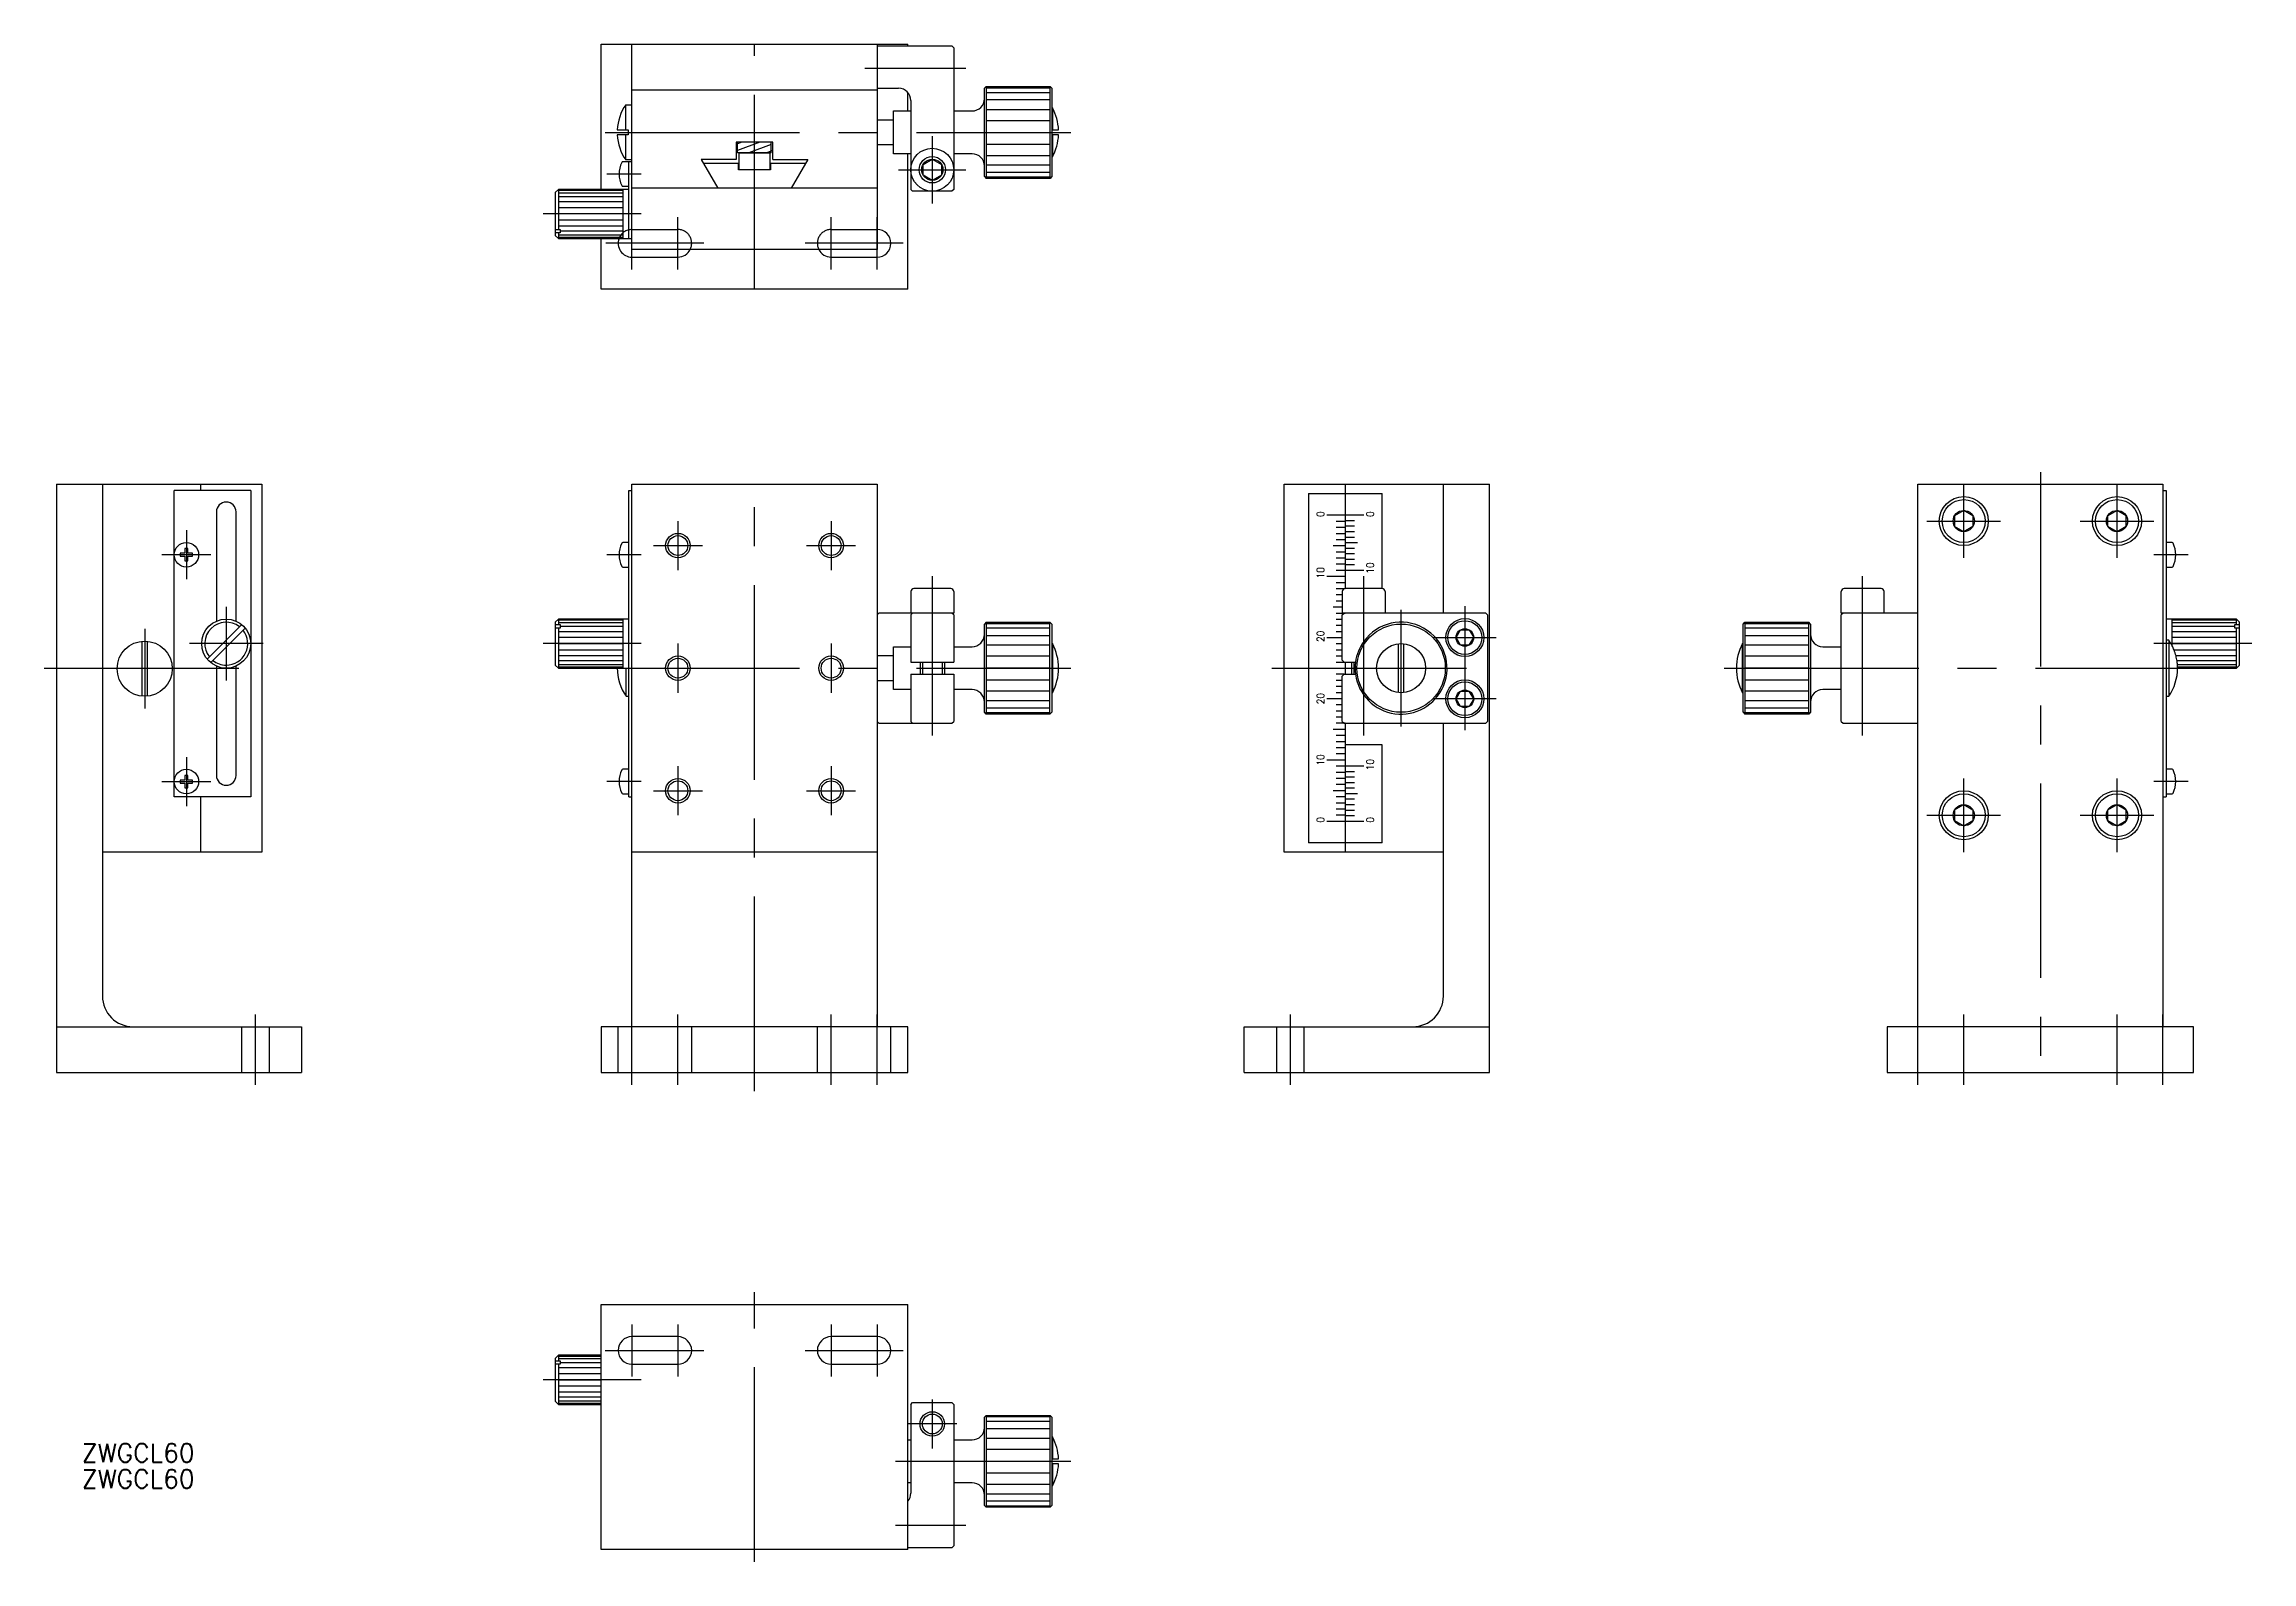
# Model space of a CAD drawing. Extents: x -116 to 244, y -146 to 102.
import ezdxf

# ---------------------------------------------------------------- set-up
doc = ezdxf.new("R2010")
doc.units = 0
doc.linetypes.add('CENTER', pattern=[50.8, 31.75, -6.35, 6.35, -6.35])
doc.linetypes.add('DASHED', pattern=[19.05, 12.7, -6.35])
doc.layers.get('0').update_dxf_attribs({"linetype": 'CONTINUOUS'})
doc.layers.add('CENTER', color=1, linetype='CENTER')
doc.styles.add('CONVERTER_2', font='txt.shx', dxfattribs={"width": 0.9})
doc.styles.get("Standard").update_dxf_attribs({"font": 'txt.shx', "height": 3, "bigfont": 'bigfont.shx'})

msp = doc.modelspace()

# ---------------------------------------------------------------- linework, layer by layer
at = {"color": 7, "linetype": 'CONTINUOUS'}
for p, q in [((-25, 101.82), (25, 101.82)), ((-25, 78.12), (-25, 101.82)), ((-20, 68.32), (-20, 101.82)), ((20, 101.82), (20, 68.32)), ((20, 101.52), (32.2, 101.52)), ((20, 101.22), (20, 94.62)), ((25, 101.52), (25, 101.82)), ((32.2, 101.52), (32.5, 101.22)), ((32.5, 101.22), (32.5, 93.82)), ((20, 94.32), (-20, 94.32)), ((20, 94.62), (23.5, 94.62)), ((25, 90.92), (25, 93.94)), ((32.5, 94.32), (32.5, 83.92)), ((37.81, 94.92), (37.51, 94.62)), ((37.51, 80.22), (37.51, 94.62)), ((37.81, 94.92), (37.81, 79.92)), ((37.81, 94.92), (48.21, 94.92)), ((48.21, 94.66), (37.81, 94.66)), ((37.81, 93.91), (48.21, 93.91)), ((48.51, 94.62), (48.21, 94.92)), ((48.21, 79.92), (48.21, 94.92)), ((48.51, 94.62), (48.51, 80.22)), ((-21.01, 87.82), (-21.01, 91.92)), ((-21.01, 91.92), (-20, 91.92)), ((22.7, 90.92), (25, 90.92)), ((22.7, 83.92), (22.7, 90.92)), ((25, 90.92), (25.5, 90.92)), ((25.5, 92.62), (25.5, 90.92)), ((25.5, 90.92), (25.5, 83.92)), ((32.5, 90.92), (35.51, 90.92)), ((48.21, 92.72), (37.81, 92.72)), ((37.81, 91.17), (48.21, 91.17)), ((48.51, 91.42), (48.61, 91.42)), ((48.61, 91.42), (48.61, 87.82)), ((-22.39, 87.82), (-20.6, 87.82)), ((-20.6, 87.02), (-22.39, 87.02)), ((-21.01, 82.92), (-21.01, 87.02)), ((-20.6, 87.82), (-20.6, 87.02)), ((22.7, 89.42), (20, 89.42)), ((37.81, 89.36), (48.21, 89.36)), ((37.81, 87.42), (48.21, 87.42)), ((48.51, 87.82), (49.6, 87.82)), ((49.6, 87.02), (48.51, 87.02)), ((48.61, 87.02), (48.61, 83.42)), ((-20, 82.92), (-21.01, 82.92)), ((-8.71, 83.02), (-6, 78.32)), ((-3, 83.02), (-8.71, 83.02)), ((3, 85.82), (-3, 85.82)), ((-3, 85.82), (-3, 83.02)), ((-2.8, 84.09), (-2.8, 85.82)), ((2.7, 84.09), (-2.8, 84.09)), ((-2.5, 81.32), (-2.5, 84.09)), ((2.5, 84.02), (-2.5, 84.02)), ((2.5, 84.09), (2.5, 81.32)), ((2.7, 84.09), (2.7, 85.82)), ((3, 84.42), (2.7, 84.42)), ((3, 83.02), (3, 85.82)), ((3, 83.02), (8.71, 83.02)), ((8.71, 83.02), (6, 78.32)), ((20, 85.42), (22.7, 85.42)), ((25.5, 83.92), (22.7, 83.92)), ((25, 61.82), (25, 83.92)), ((25.5, 83.92), (25.5, 78.12)), ((27.5, 82.18), (29, 83.05)), ((29, 83.05), (30.5, 82.18)), ((32.5, 83.92), (32.5, 81.32)), ((35.51, 83.92), (32.5, 83.92)), ((37.81, 85.48), (48.21, 85.48)), ((37.81, 83.67), (48.21, 83.67)), ((48.61, 83.42), (48.51, 83.42)), ((-20.5, 82.62), (-21.49, 82.62)), ((-20, 82.62), (-21, 82.62)), ((-20.5, 70.12), (-20.5, 82.62)), ((-2.6, 82.32), (-8.31, 82.32)), ((-2.6, 81.32), (-2.6, 82.32)), ((2.6, 81.32), (-2.6, 81.32)), ((2.6, 82.32), (2.6, 81.32)), ((8.31, 82.32), (2.6, 82.32)), ((27.5, 80.45), (27.5, 82.18)), ((29, 79.59), (27.5, 80.45)), ((30.5, 80.45), (29, 79.59)), ((30.5, 82.18), (30.5, 80.45)), ((32.5, 81.32), (32.5, 78.12)), ((37.51, 80.22), (37.81, 79.92)), ((37.81, 82.12), (48.21, 82.12)), ((37.81, 80.92), (48.21, 80.92)), ((37.81, 80.17), (48.21, 80.17)), ((48.21, 79.92), (37.81, 79.92)), ((48.51, 80.22), (48.21, 79.92)), ((-32.5, 77.62), (-32, 78.12)), ((-32.5, 77.62), (-32.5, 70.62)), ((-20.5, 78.12), (-32, 78.12)), ((-32, 78.12), (-32, 71.59)), ((-32, 77.98), (-21.5, 77.98)), ((-32, 77.58), (-21.5, 77.58)), ((-32, 76.95), (-21.5, 76.95)), ((-32, 76.12), (-21.5, 76.12)), ((-21.5, 78.12), (-21.5, 70.12)), ((-21.49, 78.62), (-20.5, 78.62)), ((20, 78.32), (-20, 78.32)), ((25.8, 77.82), (25.5, 78.12)), ((32.2, 77.82), (25.8, 77.82)), ((32.5, 78.12), (32.2, 77.82)), ((-32, 75.15), (-21.5, 75.15)), ((-21.5, 74.12), (-32, 74.12)), ((-21.5, 73.08), (-32, 73.08)), ((-21.5, 72.12), (-32, 72.12)), ((-32.5, 71.59), (-31.7, 71.59)), ((-31.7, 71.02), (-32.5, 71.02)), ((-32, 70.12), (-32.5, 70.62)), ((-32, 71.02), (-32, 70.12)), ((-21.5, 70.65), (-32, 70.65)), ((-21.5, 70.25), (-32, 70.25)), ((-32, 70.12), (-20, 70.12)), ((-31.7, 71.59), (-31.7, 71.02)), ((-21.5, 71.29), (-31.7, 71.29)), ((-25, 61.82), (-25, 70.12)), ((20, 68.32), (-20, 68.32)), ((-20, 67.07), (-12.5, 67.07)), ((12.5, 67.07), (20, 67.07)), ((25, 61.82), (-25, 61.82)), ((-113.88, 30), (-113.88, -66)), ((-113.88, 30), (-80.38, 30)), ((-106.38, 30), (-106.38, -53.5)), ((-94.68, -21), (-94.68, 29)), ((-82.18, 29), (-94.68, 29)), ((-90.38, 30), (-90.38, 29)), ((-82.18, 29), (-82.18, -21)), ((-80.38, 30), (-80.38, -30)), ((-20.5, -21), (-20.5, 29)), ((-20.5, 29), (-20, 29)), ((-20, 30), (20, 30)), ((-20, -58.5), (-20, 30)), ((20, 30), (20, 2)), ((86.38, 30), (119.88, 30)), ((86.38, -30), (86.38, 30)), ((94.88, 30), (96.38, 30)), ((96.38, 30), (96.38, 28.5)), ((112.38, 9), (112.38, 30)), ((119.88, -66), (119.88, 30)), ((189.77, 30), (229.77, 30)), ((189.77, 9), (189.77, 30)), ((229.77, 30), (229.77, -58.5)), ((229.77, 29), (230.27, 29)), ((230.27, 29), (230.27, -21)), ((-87.78, 25.5), (-87.78, 7.67)), ((-84.58, 7.67), (-84.58, 25.5)), ((90.38, 28.5), (90.38, -28.5)), ((90.38, 28.5), (96.38, 28.5)), ((96.38, 28.5), (102.38, 28.5)), ((96.38, 28.5), (96.38, 13)), ((102.38, 13), (102.38, 28.5)), ((197.27, 25.73), (195.77, 24.87)), ((198.77, 24.87), (197.27, 25.73)), ((222.27, 25.73), (220.77, 24.87)), ((223.77, 24.87), (222.27, 25.73)), ((93.38, 25), (96.38, 25)), ((94.88, 24), (96.38, 24)), ((94.88, 23), (96.38, 23)), ((94.88, 22), (96.38, 22)), ((96.38, 25), (99.38, 25)), ((96.38, 24.1), (97.88, 24.1)), ((96.38, 24.1), (96.38, 23.2)), ((96.38, 23.2), (97.88, 23.2)), ((96.38, 23.2), (96.38, 22.3)), ((96.38, 22.3), (97.88, 22.3)), ((96.38, 22.3), (96.38, 21.4)), ((195.77, 24.87), (195.77, 23.13)), ((197.27, 22.27), (195.77, 23.13)), ((198.77, 23.13), (197.27, 22.27)), ((198.77, 24.87), (198.77, 23.13)), ((220.77, 23.13), (220.77, 24.87)), ((222.27, 22.27), (220.77, 23.13)), ((223.77, 23.13), (222.27, 22.27)), ((223.77, 23.13), (223.77, 24.87)), ((-92.93, 18.75), (-93.68, 18.75)), ((-93.68, 18.75), (-93.68, 18.25)), ((-93.68, 18.25), (-92.93, 18.25)), ((-92.43, 19.5), (-92.93, 19.5)), ((-92.93, 19.5), (-92.93, 18.75)), ((-92.93, 18.25), (-92.93, 17.5)), ((-92.43, 18.75), (-92.43, 19.5)), ((-91.68, 18.75), (-92.43, 18.75)), ((-92.43, 18.25), (-91.68, 18.25)), ((-92.43, 17.5), (-92.43, 18.25)), ((-91.68, 18.25), (-91.68, 18.75)), ((-20.5, 20.5), (-21.49, 20.5)), ((94.38, 20), (96.38, 20)), ((94.88, 21), (96.38, 21)), ((94.88, 19), (96.38, 19)), ((96.38, 21.4), (97.88, 21.4)), ((96.38, 21.4), (96.38, 20.5)), ((96.38, 20.5), (98.38, 20.5)), ((96.38, 20.5), (96.38, 19.6)), ((96.38, 19.6), (97.88, 19.6)), ((96.38, 19.6), (96.38, 18.7)), ((96.38, 18.7), (97.88, 18.7)), ((96.38, 18.7), (96.38, 17.8)), ((231.26, 20.5), (230.27, 20.5)), ((-92.93, 17.5), (-92.43, 17.5)), ((-21.49, 16.5), (-20.5, 16.5)), ((93.38, 15), (96.38, 15)), ((94.88, 18), (96.38, 18)), ((94.88, 17), (96.38, 17)), ((94.88, 16), (96.38, 16)), ((96.38, 17.8), (97.88, 17.8)), ((96.38, 17.8), (96.38, 16.9)), ((96.38, 16.9), (97.88, 16.9)), ((96.38, 16.9), (96.38, 16)), ((96.38, 16), (99.38, 16)), ((230.27, 16.5), (231.26, 16.5)), ((25.5, 12.5), (25.5, 9)), ((32, 13), (26, 13)), ((32.5, 12.5), (32.5, 9)), ((94.88, 14), (96.38, 14)), ((94.88, 13), (96.38, 13)), ((94.88, 12), (95.88, 12)), ((94.88, 11), (95.88, 11)), ((95.88, 12.5), (95.88, 12)), ((95.88, 12), (95.88, 11)), ((95.88, 11), (95.88, 10)), ((102.38, 13), (96.38, 13)), ((102.88, 12.5), (102.88, 9)), ((177.27, 9), (177.27, 12.5)), ((183.77, 13), (177.77, 13)), ((184.27, 9), (184.27, 12.5)), ((-32.5, 7.5), (-32, 8)), ((-32.5, 7.5), (-32.5, 0.5)), ((-20.5, 8), (-32, 8)), ((-32, 8), (-32, 7.1)), ((-32, 7.86), (-21.5, 7.86)), ((-32, 7.46), (-21.5, 7.46)), ((-21.5, 8), (-21.5, 0)), ((20, 8.7), (20.3, 9)), ((20, 8.7), (20, -8.7)), ((32.5, 9), (20.3, 9)), ((25.5, 9), (25, 9)), ((25.8, 9), (25.5, 8.7)), ((25.5, 8.7), (25.5, 1)), ((32.5, 8.7), (32.2, 9)), ((32.5, 8.7), (32.5, 1)), ((37.8, 7.5), (37.5, 7.2)), ((37.8, 7.5), (37.8, -7.5)), ((37.8, 7.5), (48.2, 7.5)), ((48.2, 7.24), (37.8, 7.24)), ((48.2, -7.5), (48.2, 7.5)), ((48.2, 7.5), (48.5, 7.2)), ((94.38, 10), (95.88, 10)), ((94.88, 9), (96.38, 9)), ((94.88, 8), (95.88, 8)), ((95.88, 10), (95.88, 9)), ((119.28, 9), (95.88, 9)), ((95.88, 8.7), (96.18, 9)), ((95.88, 8), (95.88, 8.7)), ((95.88, 7), (95.88, 8)), ((96.38, 9), (96.18, 9)), ((119.58, 8.7), (119.28, 9)), ((119.58, 8.7), (119.58, -8.7)), ((161.27, 7.2), (161.57, 7.5)), ((161.57, 7.5), (161.57, -7.5)), ((161.57, 7.5), (171.97, 7.5)), ((171.97, 7.24), (161.57, 7.24)), ((171.97, -7.5), (171.97, 7.5)), ((172.27, 7.2), (171.97, 7.5)), ((189.77, 9), (177.27, 9)), ((177.57, 9), (177.27, 8.7)), ((177.27, -8.7), (177.27, 8.7)), ((189.77, 2), (189.77, 9)), ((189.77, 2), (189.77, 9)), ((189.77, -8.7), (189.77, 8.7)), ((189.77, -8.7), (189.77, 8.7)), ((241.77, 8), (230.27, 8)), ((231.27, 3.66), (231.27, 8)), ((231.27, 7.86), (241.77, 7.86)), ((231.27, 7.46), (241.77, 7.46)), ((241.77, 8), (242.27, 7.5)), ((241.77, 7.1), (241.77, 8)), ((242.27, 0.5), (242.27, 7.5)), ((-99.88, -4.57), (-99.88, 4.4)), ((-99.08, 4.4), (-99.08, -4.57)), ((-83.65, 7.1), (-89.28, 1.47)), ((-88.71, 0.9), (-83.09, 6.53)), ((-32.5, 7.1), (-31.7, 7.1)), ((-31.7, 6.53), (-32.5, 6.53)), ((-32, 6.53), (-32, 0)), ((-32, 6), (-21.5, 6)), ((-32, 5.04), (-21.5, 5.04)), ((-32, 4), (-21.5, 4)), ((-31.7, 7.1), (-31.7, 6.53)), ((-31.7, 6.83), (-21.5, 6.83)), ((37.5, 0), (37.5, 7.2)), ((48.2, 6.5), (37.8, 6.5)), ((48.2, 5.3), (37.8, 5.3)), ((48.2, 3.75), (37.8, 3.75)), ((48.5, 7.2), (48.5, -7.2)), ((48.5, 4), (48.6, 4)), ((48.6, 4), (48.6, -4)), ((93.38, 5), (95.88, 5)), ((94.88, 7), (95.88, 7)), ((94.88, 6), (95.88, 6)), ((94.88, 4), (95.88, 4)), ((95.88, 6), (95.88, 7)), ((95.88, 5), (95.88, 6)), ((95.88, 4), (95.88, 5)), ((95.88, 3), (95.88, 4)), ((105.08, -3.98), (105.08, 3.98)), ((105.88, 3.98), (105.88, -3.98)), ((114.44, 5), (115.16, 6.25)), ((115.16, 3.75), (114.44, 5)), ((115.16, 6.25), (116.6, 6.25)), ((116.6, 3.75), (115.16, 3.75)), ((116.6, 6.25), (117.33, 5)), ((116.6, 3.75), (117.33, 5)), ((161.17, -4), (161.17, 4)), ((161.17, 4), (161.27, 4)), ((161.27, -7.2), (161.27, 7.2)), ((171.97, 6.5), (161.57, 6.5)), ((171.97, 5.3), (161.57, 5.3)), ((171.97, 3.75), (161.57, 3.75)), ((172.27, 7.2), (172.27, 0)), ((230.71, 4.59), (230.27, 4.59)), ((230.71, 4.59), (230.71, 0)), ((231.27, 6.83), (241.47, 6.83)), ((231.27, 6), (241.77, 6)), ((231.27, 5.04), (241.77, 5.04)), ((231.27, 4), (241.77, 4)), ((241.47, 7.1), (242.27, 7.1)), ((241.47, 6.53), (241.47, 7.1)), ((242.27, 6.53), (241.47, 6.53)), ((241.77, 0), (241.77, 6.53)), ((-87.78, 0.33), (-87.78, -17.5)), ((-84.58, -17.5), (-84.58, 0.33)), ((-32, 0), (-32.5, 0.5)), ((-21.5, 2.96), (-32, 2.96)), ((-21.5, 2), (-32, 2)), ((-21.5, 1.17), (-32, 1.17)), ((-21.5, 0.54), (-32, 0.54)), ((-21.5, 0.14), (-32, 0.14)), ((-32, 0), (-20.5, 0)), ((-20.94, -4.59), (-20.94, 0)), ((22.7, 2), (20, 2)), ((20, 2), (20, -2)), ((22.7, -3.5), (22.7, 3.5)), ((22.7, 3.5), (25.5, 3.5)), ((25.5, 1), (32.5, 1)), ((27, 1), (27.38, 1)), ((27.38, 1), (30.62, 1)), ((27.38, 1), (27.38, -1)), ((30.62, 1), (30.62, -1)), ((30.62, 1), (31, 1)), ((32.5, 3.5), (35.5, 3.5)), ((37.5, -7.2), (37.5, 0)), ((48.2, 1.94), (37.8, 1.94)), ((48.2, 0), (37.8, 0)), ((94.38, 0), (96.38, 0)), ((94.88, 3), (95.88, 3)), ((94.88, 2), (95.88, 2)), ((94.88, 1), (96.18, 1)), ((95.88, 2), (95.88, 3)), ((95.88, 1.3), (95.88, 2)), ((96.18, 1), (95.88, 1.3)), ((96.18, 1), (96.38, 1)), ((96.38, 1), (98.05, 1)), ((96.38, 1), (96.38, -1)), ((97.76, 1), (97.76, -1)), ((171.97, 1.94), (161.57, 1.94)), ((171.97, 0), (161.57, 0)), ((172.27, 0), (172.27, -7.2)), ((174.27, 3.5), (177.27, 3.5)), ((230.71, 0), (230.71, -4.59)), ((241.77, 2.96), (231.58, 2.96)), ((241.77, 2), (231.9, 2)), ((241.77, 1.17), (232.07, 1.17)), ((241.77, 0.54), (232.13, 0.54)), ((241.77, 0.14), (232.15, 0.14)), ((232.15, 0), (241.77, 0)), ((242.27, 0.5), (241.77, 0)), ((20, -2), (20, -58.5)), ((20, -2), (22.7, -2)), ((25.5, -3.5), (22.7, -3.5)), ((25.5, -1), (32.5, -1)), ((25.5, -1), (25.5, -8.7)), ((27, -1), (27.38, -1)), ((27.38, -1), (30.62, -1)), ((30.62, -1), (31, -1)), ((32.5, -1), (32.5, -8.7)), ((35.5, -3.5), (32.5, -3.5)), ((48.2, -1.94), (37.8, -1.94)), ((96.18, -1), (94.88, -1)), ((95.88, -2), (94.88, -2)), ((95.88, -3), (94.88, -3)), ((95.88, -1.3), (96.18, -1)), ((95.88, -8.7), (95.88, -1.3)), ((96.18, -1), (96.38, -1)), ((96.18, -1), (96.38, -1)), ((96.38, -1), (98.05, -1)), ((171.97, -1.94), (161.57, -1.94)), ((177.27, -3.5), (174.27, -3.5)), ((189.77, -9), (189.77, -2)), ((189.77, -9), (189.77, -2)), ((-20.94, -4.59), (-20.5, -4.59)), ((37.8, -7.5), (37.5, -7.2)), ((48.2, -3.75), (37.8, -3.75)), ((37.8, -5.3), (48.2, -5.3)), ((48.2, -6.5), (37.8, -6.5)), ((48.2, -7.5), (48.5, -7.2)), ((48.6, -4), (48.5, -4)), ((95.88, -5), (93.38, -5)), ((95.88, -4), (94.88, -4)), ((95.88, -6), (94.88, -6)), ((95.88, -7), (94.88, -7)), ((95.88, -5), (95.88, -4)), ((95.88, -6), (95.88, -5)), ((114.44, -5), (115.16, -3.75)), ((115.16, -6.25), (114.44, -5)), ((115.16, -3.75), (116.6, -3.75)), ((116.6, -6.25), (115.16, -6.25)), ((117.33, -5), (116.6, -3.75)), ((117.33, -5), (116.6, -6.25)), ((161.27, -4), (161.17, -4)), ((161.27, -7.2), (161.57, -7.5)), ((171.97, -3.75), (161.57, -3.75)), ((161.57, -5.3), (171.97, -5.3)), ((171.97, -6.5), (161.57, -6.5)), ((172.27, -7.2), (171.97, -7.5)), ((230.27, -4.59), (230.71, -4.59)), ((20.3, -9), (20, -8.7)), ((20.3, -9), (32.2, -9)), ((25.8, -9), (25.5, -8.7)), ((32.2, -9), (32.5, -8.7)), ((37.8, -7.24), (48.2, -7.24)), ((48.2, -7.5), (37.8, -7.5)), ((96.38, -10), (94.38, -10)), ((95.88, -8), (94.88, -8)), ((96.38, -9), (94.88, -9)), ((95.88, -8.7), (96.18, -9)), ((96.18, -9), (102.38, -9)), ((96.18, -9), (96.88, -9)), ((96.38, -9), (96.38, -10)), ((96.38, -10), (96.38, -11)), ((102.38, -9), (119.28, -9)), ((112.38, -53.5), (112.38, -9)), ((119.28, -9), (119.58, -8.7)), ((119.58, -8.7), (119.28, -9)), ((161.57, -7.24), (171.97, -7.24)), ((171.97, -7.5), (161.57, -7.5)), ((177.27, -8.7), (177.57, -9)), ((177.57, -9), (189.77, -9)), ((189.77, -58.5), (189.77, -9)), ((96.38, -11), (94.88, -11)), ((96.38, -12), (94.88, -12)), ((96.38, -13), (94.88, -13)), ((96.38, -14), (94.88, -14)), ((96.38, -11), (96.38, -12)), ((96.38, -12), (96.38, -16)), ((102.38, -12.5), (96.38, -12.5)), ((102.38, -28.5), (102.38, -12.5)), ((-92.43, -17.5), (-92.93, -17.5)), ((-92.93, -17.5), (-92.93, -18.25)), ((-92.43, -18.25), (-92.43, -17.5)), ((-20.5, -16.5), (-21.49, -16.5)), ((96.38, -15), (93.38, -15)), ((96.38, -16), (94.88, -16)), ((96.38, -17), (94.88, -17)), ((96.38, -18), (94.88, -18)), ((99.38, -16), (96.38, -16)), ((96.38, -16), (96.38, -16.9)), ((97.88, -16.9), (96.38, -16.9)), ((96.38, -16.9), (96.38, -17.8)), ((97.88, -17.8), (96.38, -17.8)), ((96.38, -17.8), (96.38, -18.7)), ((231.26, -16.5), (230.27, -16.5)), ((-82.18, -21), (-94.68, -21)), ((-93.68, -18.25), (-93.68, -18.75)), ((-92.93, -18.25), (-93.68, -18.25)), ((-93.68, -18.75), (-92.93, -18.75)), ((-92.93, -18.75), (-92.93, -19.5)), ((-92.93, -19.5), (-92.43, -19.5)), ((-91.68, -18.25), (-92.43, -18.25)), ((-92.43, -19.5), (-92.43, -18.75)), ((-92.43, -18.75), (-91.68, -18.75)), ((-91.68, -18.75), (-91.68, -18.25)), ((-90.38, -21), (-90.38, -30)), ((-21.49, -20.5), (-20.5, -20.5)), ((-20.5, -21), (-20, -21)), ((96.38, -20), (94.38, -20)), ((96.38, -19), (94.88, -19)), ((96.38, -21), (94.88, -21)), ((97.88, -18.7), (96.38, -18.7)), ((96.38, -18.7), (96.38, -19.6)), ((97.88, -19.6), (96.38, -19.6)), ((96.38, -19.6), (96.38, -20.5)), ((98.38, -20.5), (96.38, -20.5)), ((96.38, -20.5), (96.38, -21.4)), ((97.88, -21.4), (96.38, -21.4)), ((96.38, -21.4), (96.38, -22.3)), ((229.77, -21), (230.27, -21)), ((230.27, -20.5), (231.26, -20.5)), ((99.38, -25), (93.38, -25)), ((96.38, -22), (94.88, -22)), ((96.38, -23), (94.88, -23)), ((96.38, -24), (94.88, -24)), ((97.88, -22.3), (96.38, -22.3)), ((96.38, -22.3), (96.38, -23.2)), ((97.88, -23.2), (96.38, -23.2)), ((96.38, -23.2), (96.38, -24.1)), ((97.88, -24.1), (96.38, -24.1)), ((96.38, -24.1), (96.38, -30)), ((195.77, -23.13), (197.27, -22.27)), ((195.77, -23.13), (195.77, -24.87)), ((195.77, -24.87), (197.27, -25.73)), ((197.27, -22.27), (198.77, -23.13)), ((197.27, -25.73), (198.77, -24.87)), ((198.77, -23.13), (198.77, -24.87)), ((220.77, -23.13), (222.27, -22.27)), ((220.77, -24.87), (220.77, -23.13)), ((220.77, -24.87), (222.27, -25.73)), ((222.27, -22.27), (223.77, -23.13)), ((222.27, -25.73), (223.77, -24.87)), ((223.77, -24.87), (223.77, -23.13)), ((96.38, -28.5), (90.38, -28.5)), ((102.38, -28.5), (96.38, -28.5)), ((-80.38, -30), (-106.38, -30)), ((20, -30), (-20, -30)), ((112.38, -30), (86.38, -30)), ((-113.88, -58.5), (-73.88, -58.5)), ((-73.88, -58.5), (-73.88, -66)), ((25, -58.5), (-25, -58.5)), ((-25, -58.5), (-25, -66)), ((25, -66), (25, -58.5)), ((79.88, -58.5), (119.88, -58.5)), ((79.88, -66), (79.88, -58.5)), ((234.77, -58.5), (184.77, -58.5)), ((184.77, -58.5), (184.77, -66)), ((234.77, -66), (234.77, -58.5)), ((-113.88, -66), (-73.88, -66)), ((-25, -66), (25, -66)), ((79.88, -66), (119.88, -66)), ((184.77, -66), (234.77, -66)), ((-25, -103.82), (25, -103.82)), ((-25, -112.12), (-25, -103.82)), ((25, -125.92), (25, -103.82)), ((-12.5, -109.07), (-20, -109.07)), ((20, -109.07), (12.5, -109.07)), ((-32.5, -112.62), (-32, -112.12)), ((-32.5, -112.62), (-32.5, -119.62)), ((-32.5, -113.02), (-31.7, -113.02)), ((-31.7, -113.59), (-32.5, -113.59)), ((-25, -112.12), (-32, -112.12)), ((-32, -112.12), (-32, -113.02)), ((-32, -112.25), (-25, -112.25)), ((-32, -112.65), (-25, -112.65)), ((-32, -113.59), (-32, -120.12)), ((-32, -114.12), (-25, -114.12)), ((-32, -115.08), (-25, -115.08)), ((-31.7, -113.02), (-31.7, -113.59)), ((-31.7, -113.29), (-25, -113.29)), ((-25, -112.25), (-25, -112.12)), ((-25, -112.65), (-25, -112.25)), ((-25, -113.29), (-25, -112.65)), ((-25, -114.12), (-25, -113.29)), ((-25, -115.08), (-25, -114.12)), ((-25, -116.12), (-25, -115.08)), ((-20, -113.57), (-12.5, -113.57)), ((12.5, -113.57), (20, -113.57)), ((-32, -116.12), (-25, -116.12)), ((-25, -117.15), (-32, -117.15)), ((-25, -118.12), (-32, -118.12)), ((-25, -117.15), (-25, -116.12)), ((-25, -118.12), (-25, -117.15)), ((-25, -118.95), (-25, -118.12)), ((-32, -120.12), (-32.5, -119.62)), ((-25, -118.95), (-32, -118.95)), ((-25, -119.58), (-32, -119.58)), ((-25, -119.98), (-32, -119.98)), ((-32, -120.12), (-25, -120.12)), ((-25, -119.58), (-25, -118.95)), ((-25, -119.98), (-25, -119.58)), ((-25, -120.12), (-25, -119.98)), ((-25, -143.82), (-25, -120.12)), ((25.5, -120.12), (25.8, -119.82)), ((25.5, -120.12), (25.5, -125.92)), ((25.8, -119.82), (32.2, -119.82)), ((32.2, -119.82), (32.5, -120.12)), ((32.5, -120.12), (32.5, -123.32)), ((37.81, -121.92), (37.51, -122.22)), ((37.51, -136.62), (37.51, -122.22)), ((37.81, -121.92), (37.81, -136.92)), ((37.81, -121.92), (48.21, -121.92)), ((48.21, -122.17), (37.81, -122.17)), ((48.21, -136.92), (48.21, -121.92)), ((48.21, -121.92), (48.51, -122.22)), ((48.51, -122.22), (48.51, -136.62)), ((25, -132.92), (25, -125.92)), ((25, -125.92), (25.5, -125.92)), ((25.5, -125.92), (25.5, -132.92)), ((32.5, -123.32), (32.5, -125.92)), ((32.5, -125.92), (32.5, -136.32)), ((32.5, -125.92), (35.51, -125.92)), ((48.21, -122.92), (37.81, -122.92)), ((48.21, -124.12), (37.81, -124.12)), ((48.21, -125.67), (37.81, -125.67)), ((48.51, -125.42), (48.61, -125.42)), ((48.61, -125.42), (48.61, -129.02)), ((48.21, -127.48), (37.81, -127.48)), ((48.21, -129.42), (37.81, -129.42)), ((48.51, -129.02), (49.6, -129.02)), ((25, -135.94), (25, -132.92)), ((25, -135.94), (25, -132.92)), ((25.5, -132.92), (25, -132.92)), ((25.5, -132.92), (25.5, -134.62)), ((35.51, -132.92), (32.5, -132.92)), ((48.21, -131.36), (37.81, -131.36)), ((48.21, -133.17), (37.81, -133.17)), ((49.6, -129.82), (48.51, -129.82)), ((48.61, -129.82), (48.61, -133.42)), ((25, -143.52), (25, -135.94)), ((32.5, -135.82), (32.5, -143.22)), ((37.51, -136.62), (37.81, -136.92)), ((37.81, -134.72), (48.21, -134.72)), ((48.21, -135.91), (37.81, -135.91)), ((37.81, -136.66), (48.21, -136.66)), ((48.21, -136.92), (48.51, -136.62)), ((48.61, -133.42), (48.51, -133.42)), ((48.21, -136.92), (37.81, -136.92)), ((25, -143.82), (-25, -143.82)), ((32.2, -143.52), (25, -143.52)), ((25, -143.82), (25, -143.52)), ((32.5, -143.22), (32.2, -143.52))]:
    msp.add_line(p, q, dxfattribs=at)
at = {"color": 3, "linetype": 'CONTINUOUS'}
for p, q in [((0.86, 85.82), (-2.8, 84.49)), ((-2.06, 85.82), (-2.8, 85.55)), ((2.7, 85.42), (-0.95, 84.09)), ((2.7, 84.36), (1.97, 84.09)), ((27, 1), (27, -1)), ((31, 1), (31, -1)), ((97.38, 1), (97.38, -1))]:
    msp.add_line(p, q, dxfattribs=at)
at = {"color": 3, "linetype": 'DASHED'}
for p, q in [((-20, 71.57), (-12.5, 71.57)), ((12.5, 71.57), (20, 71.57)), ((-83.63, -66), (-83.63, -58.5)), ((-79.13, -66), (-79.13, -58.5)), ((-22.25, -66), (-22.25, -58.5)), ((-10.25, -66), (-10.25, -58.5)), ((10.25, -66), (10.25, -58.5)), ((22.25, -66), (22.25, -58.5)), ((85.13, -58.5), (85.13, -66)), ((89.63, -58.5), (89.63, -66))]:
    msp.add_line(p, q, dxfattribs=at)
at = {"color": 7, "linetype": 'CONTINUOUS'}
for centre, radius in [((29, 81.32), 3.5), ((29, 81.32), 2.15), ((29, 81.32), 1.73), ((197.27, 24), 4), ((197.27, 24), 3.5), ((197.27, 24), 1.73), ((222.27, 24), 4), ((222.27, 24), 3.5), ((222.27, 24), 1.73), ((-12.5, 20), 1.62), ((12.5, 20), 1.62), ((-92.68, 18.5), 2), ((-86.18, 4), 4), ((115.88, 5), 3.1), ((115.88, 5), 2.75), ((-99.48, -0.09), 4.5), ((105.48, 0), 7.2), ((105.48, 0), 4), ((115.88, 5), 1.44), ((-12.5, 0), 1.62), ((12.5, 0), 1.62), ((115.88, -5), 3.1), ((115.88, -5), 2.75), ((115.88, -5), 1.44), ((-92.68, -18.5), 2), ((-12.5, -20), 1.62), ((12.5, -20), 1.62), ((197.27, -24), 4), ((197.27, -24), 3.5), ((222.27, -24), 4), ((222.27, -24), 3.5), ((197.27, -24), 1.73), ((222.27, -24), 1.73), ((29, -123.32), 1.62)]:
    msp.add_circle(centre, radius, dxfattribs=at)
at = {"color": 3, "linetype": 'CONTINUOUS'}
for centre in [(-12.5, 20), (12.5, 20), (-12.5, 0), (12.5, 0), (-12.5, -20), (12.5, -20), (29, -123.32)]:
    msp.add_circle(centre, 2, dxfattribs=at)
at = {"color": 7, "linetype": 'CONTINUOUS'}
for centre, radius, start, end in [((23.5, 92.62), 2, 0, 90), ((-14.4, 87.42), 8, 145.7711, 177.134), ((35.51, 92.92), 2, 270, 0), ((41.11, 87.42), 8.5, 2.6973, 28.0725), ((-14.4, 87.42), 8, 182.866, 214.2289), ((41.11, 87.42), 8.5, 331.9275, 357.3027), ((35.51, 81.92), 2, 0, 90), ((-17.75, 80.62), 4.35, 154.3284, 205.6716), ((-21.49, 82.42), 0.2, 90, 154.3284), ((-21.49, 78.82), 0.2, 205.6716, 270), ((-20, 69.32), 2.25, 159.1725, 270), ((20, 69.32), 2.25, 270, 90), ((-12.5, 69.32), 2.25, 270, 333.6122), ((12.5, 69.32), 2.25, 206.3878, 270), ((-86.18, 25.5), 1.6, 0, 180), ((-17.75, 18.5), 4.35, 154.3284, 205.6716), ((-21.49, 20.3), 0.2, 90, 154.3284), ((231.26, 20.3), 0.2, 25.6716, 90), ((227.51, 18.5), 4.35, 334.3284, 25.6716), ((-21.49, 16.7), 0.2, 205.6716, 270), ((231.26, 16.7), 0.2, 270, 334.3284), ((26, 12.5), 0.5, 90, 180), ((32, 12.5), 0.5, 0, 90), ((96.38, 12.5), 0.5, 90, 180), ((102.38, 12.5), 0.5, 0, 90), ((177.77, 12.5), 0.5, 90, 180), ((183.77, 12.5), 0.5, 0, 90), ((-86.18, 4), 3.5, 51.5624, 218.4376), ((105.48, 0), 7.5, 336.9261, 144.4229), ((-86.18, 4), 3.5, 270, 38.4376), ((35.5, 5.5), 2, 270, 0), ((41.1, 0), 8.5, 0, 28.0725), ((105.48, 0), 7.5, 144.4229, 172.3377), ((168.67, 0), 8.5, 151.9275, 180), ((174.27, 5.5), 2, 180, 270), ((224.15, 0), 8, 27.2149, 34.9854), ((224.15, 0), 8, 21.752, 27.2149), ((-86.18, 4), 3.5, 231.5624, 270), ((-14.39, 0), 8, 180, 214.9854), ((41.1, 0), 8.5, 331.9275, 0), ((105.48, 0), 7.5, 172.3377, 187.6623), ((168.67, 0), 8.5, 180, 208.0725), ((224.15, 0), 8, 325.0146, 0), ((224.15, 0), 8, 14.4775, 21.752), ((224.15, 0), 8, 8.4211, 14.4775), ((224.15, 0), 8, 3.841, 8.4211), ((224.15, 0), 8, 0.9762, 3.841), ((224.15, 0), 8, 0, 0.9762), ((35.5, -5.5), 2, 0, 90), ((105.48, 0), 7.5, 187.6623, 336.9261), ((174.27, -5.5), 2, 90, 180), ((-86.18, -17.5), 1.6, 180, 0), ((-17.75, -18.5), 4.35, 154.3284, 205.6716), ((-21.49, -16.7), 0.2, 90, 154.3284), ((231.26, -16.7), 0.2, 25.6716, 90), ((227.51, -18.5), 4.35, 334.3284, 25.6716), ((-21.49, -20.3), 0.2, 205.6716, 270), ((231.26, -20.3), 0.2, 270, 334.3284), ((-101.38, -53.5), 5, 180, 270), ((107.38, -53.5), 5, 270, 0), ((-20, -111.32), 2.25, 90, 270), ((-12.5, -111.32), 2.25, 270, 90), ((12.5, -111.32), 2.25, 90, 270), ((20, -111.32), 2.25, 270, 90), ((35.51, -123.92), 2, 270, 0), ((41.11, -129.42), 8.5, 2.6973, 28.0725), ((35.51, -134.92), 2, 0, 90), ((41.11, -129.42), 8.5, 331.9275, 357.3027), ((23.5, -134.62), 2, 318.5904, 0)]:
    msp.add_arc(centre, radius, start, end, dxfattribs=at)
at = {"color": 3, "linetype": 'DASHED'}
for centre, start, end in [((-20, 69.32), 90, 159.1725), ((-12.5, 69.32), 333.6122, 90), ((12.5, 69.32), 90, 206.3878)]:
    msp.add_arc(centre, 2.25, start, end, dxfattribs=at)
at = {"layer": 'CENTER', "color": 1, "linetype": 'CENTER'}
for p, q in [((0, 61.82), (0, 101.82)), ((34.5, 97.82), (18, 97.82)), ((-24.39, 87.42), (51.6, 87.42)), ((29, 86.82), (29, 75.82)), ((-18.5, 80.62), (-24.1, 80.62)), ((23.5, 81.32), (34.5, 81.32)), ((26.4, 81.32), (26.85, 81.32)), ((-18.5, 74.12), (-34.5, 74.12)), ((-20, 65.07), (-20, 73.57)), ((-12.5, 65.07), (-12.5, 73.57)), ((12.5, 65.07), (12.5, 73.57)), ((20, 65.07), (20, 73.57)), ((-8.25, 69.32), (-24.25, 69.32)), ((24.25, 69.32), (8.25, 69.32)), ((0, -69), (0, 32)), ((197.27, 18), (197.27, 30)), ((209.77, 32), (209.77, -68)), ((222.27, 18), (222.27, 30)), ((-92.68, 22.5), (-92.68, 14.5)), ((-12.5, 24), (-12.5, 16)), ((12.5, 24), (12.5, 16)), ((191.27, 24), (203.27, 24)), ((216.27, 24), (228.27, 24)), ((-88.68, 18.5), (-96.68, 18.5)), ((-18.5, 18.5), (-24.1, 18.5)), ((-16.5, 20), (-8.5, 20)), ((8.5, 20), (16.5, 20)), ((233.87, 18.5), (228.27, 18.5)), ((29, 15), (29, -11)), ((99.38, -11), (99.38, 15)), ((180.77, -11), (180.77, 15)), ((-86.18, 10), (-86.18, -2)), ((105.48, -9.5), (105.48, 9.5)), ((115.88, 10.1), (115.88, -10.1)), ((-99.48, 6.41), (-99.48, -6.59)), ((-80.18, 4), (-92.18, 4)), ((-18.5, 4), (-34.5, 4)), ((-12.5, 4), (-12.5, -4)), ((12.5, 4), (12.5, -4)), ((110.78, 5), (120.98, 5)), ((244.27, 4), (228.27, 4)), ((-115.88, 0), (-78.38, 0)), ((-24.39, 0), (51.6, 0)), ((84.38, 0), (121.88, 0)), ((158.17, 0), (234.15, 0)), ((120.98, -5), (110.78, -5)), ((-92.68, -14.5), (-92.68, -22.5)), ((-12.5, -16), (-12.5, -24)), ((12.5, -16), (12.5, -24)), ((197.27, -30), (197.27, -18)), ((222.27, -30), (222.27, -18)), ((-96.68, -18.5), (-88.68, -18.5)), ((-18.5, -18.5), (-24.1, -18.5)), ((-16.5, -20), (-8.5, -20)), ((8.5, -20), (16.5, -20)), ((233.87, -18.5), (228.27, -18.5)), ((191.27, -24), (203.27, -24)), ((216.27, -24), (228.27, -24)), ((-81.38, -68), (-81.38, -56.5)), ((-20, -68), (-20, -56.5)), ((-12.5, -68), (-12.5, -56.5)), ((12.5, -68), (12.5, -56.5)), ((20, -68), (20, -56.5)), ((87.38, -56.5), (87.38, -68)), ((189.77, -68), (189.77, -56.5)), ((197.27, -68), (197.27, -56.5)), ((222.27, -68), (222.27, -56.5)), ((229.77, -68), (229.77, -56.5)), ((0, -145.82), (0, -101.82)), ((-20, -107.07), (-20, -115.57)), ((-12.5, -107.07), (-12.5, -115.57)), ((12.5, -107.07), (12.5, -115.57)), ((20, -107.07), (20, -115.57)), ((-24.39, -111.32), (-8.25, -111.32)), ((8.25, -111.32), (24.25, -111.32)), ((-18.5, -116.12), (-34.5, -116.12)), ((29, -119.32), (29, -127.32)), ((33, -123.32), (25, -123.32)), ((51.6, -129.42), (23, -129.42)), ((23, -139.82), (34.5, -139.82))]:
    msp.add_line(p, q, dxfattribs=at)

# ---------------------------------------------------------------- texts
at = {"color": 7, "linetype": 'CONTINUOUS', "style": 'CONVERTER_2', "width": 0.9}
for s, p in [('0', (92.93, 24.68)), ('0', (101.04, 24.68)), ('10', (92.94, 14.63)), ('10', (101.02, 15.4)), ('20', (92.94, 4.27)), ('20', (92.94, -5.89)), ('10', (92.94, -15.89)), ('10', (101.02, -16.66)), ('0', (92.93, -25.22)), ('0', (101.04, -25.22))]:
    msp.add_text(s, height=1.2, rotation=90, dxfattribs=at).set_placement(p)
at = {"color": 7, "linetype": 'CONTINUOUS'}
for p in [(-109.72, -129.55), (-109.72, -133.79)]:
    msp.add_text('ZWGCL60', height=3, dxfattribs=at).set_placement(p)

doc.saveas('drawing.dxf')
